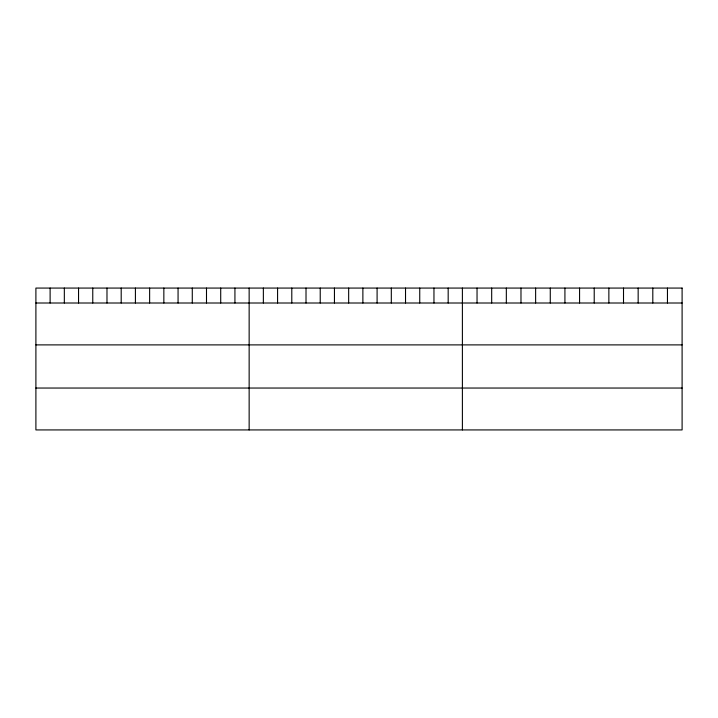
<?xml version="1.0" encoding="UTF-8"?>
<svg xmlns="http://www.w3.org/2000/svg" width="718" height="718" viewBox="0 0 718 718"><rect width="100%" height="100%" fill="white"/><g stroke="black" fill="none" stroke-linecap="round" stroke-linejoin="round"><path stroke-width="1.08" d="M35.9 303.005L682.1 303.005M35.9 344.891L682.1 344.891M35.9 388.043L682.1 388.043M667.453 288.071L667.453 303.005M652.806 288.071L652.806 303.005M638.158 288.071L638.158 303.005M623.511 288.071L623.511 303.005M608.864 288.071L608.864 303.005M594.217 288.071L594.217 303.005M579.57 288.071L579.57 303.005M564.922 288.071L564.922 303.005M550.275 288.071L550.275 303.005M535.628 288.071L535.628 303.005M520.981 288.071L520.981 303.005M506.334 288.071L506.334 303.005M491.686 288.071L491.686 303.005M477.039 288.071L477.039 303.005M462.392 288.071L462.392 429.929M448.176 288.071L448.176 303.005M433.959 288.071L433.959 303.005M419.743 288.071L419.743 303.005M405.526 288.071L405.526 303.005M391.31 288.071L391.31 303.005M377.094 288.071L377.094 303.005M362.877 288.071L362.877 303.005M348.661 288.071L348.661 303.005M334.444 288.071L334.444 303.005M320.228 288.071L320.228 303.005M306.012 288.071L306.012 303.005M291.795 288.071L291.795 303.005M277.579 288.071L277.579 303.005M263.362 288.071L263.362 303.005M249.146 288.071L249.146 429.929M234.93 288.071L234.93 303.005M220.713 288.071L220.713 303.005M206.497 288.071L206.497 303.005M192.28 288.071L192.28 303.005M178.064 288.071L178.064 303.005M163.848 288.071L163.848 303.005M149.631 288.071L149.631 303.005M135.415 288.071L135.415 303.005M121.198 288.071L121.198 303.005M106.982 288.071L106.982 303.005M92.766 288.071L92.766 303.005M78.549 288.071L78.549 303.005M64.333 288.071L64.333 303.005M50.116 288.071L50.116 303.005M682.1 288.071L35.9 288.071L35.9 429.929L682.1 429.929L682.1 288.071"/></g></svg>
